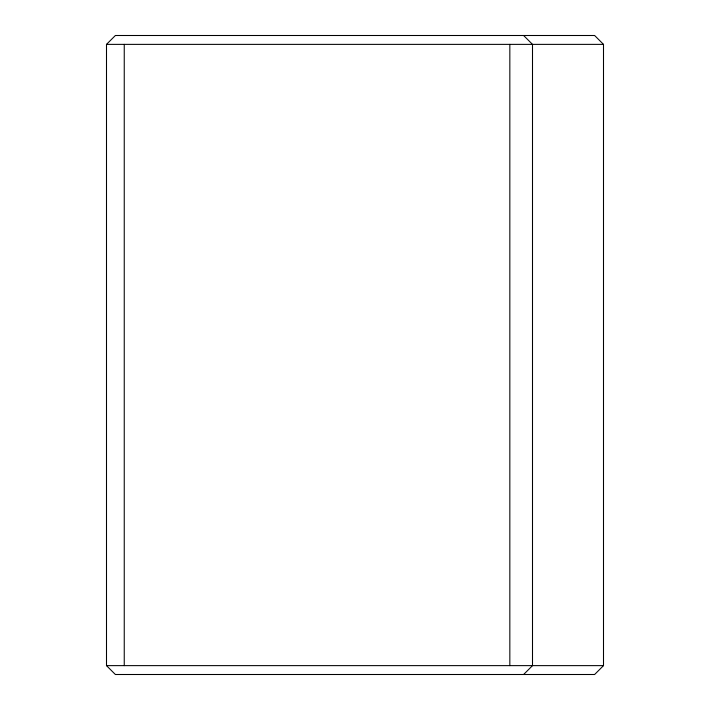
<?xml version="1.0" encoding="UTF-8"?>
<svg xmlns="http://www.w3.org/2000/svg" width="710" height="710" viewBox="0 0 710 710"><rect width="100%" height="100%" fill="white"/><g stroke="black" fill="none" stroke-linecap="round" stroke-linejoin="round"><path stroke-width="1.06" d="M106.5 44.375L115.375 35.5L594.625 35.5L603.5 44.375L603.5 665.625L594.625 674.5L115.375 674.5L106.5 665.625L106.5 44.375L603.5 44.375M523.625 674.5L532.5 665.625L532.5 44.375L523.625 35.5M106.5 665.625L603.5 665.625M509.833 44.375L509.833 665.625M124.25 44.375L124.25 665.625"/></g></svg>
